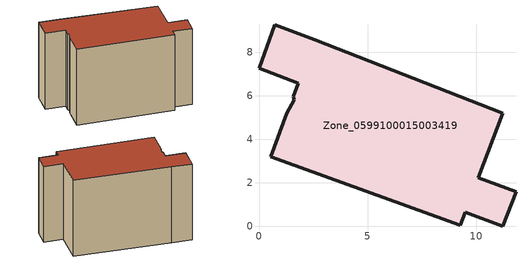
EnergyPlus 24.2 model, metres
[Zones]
Zone_0599100015003419
 floor ground (C_G): 1.28,5.19 1.63,5.81 1.58,5.96 1.81,6.58 0,7.27 0.73,9.27 2.57,8.57 11.21,5.2 10.09,2.23 11.82,1.58 11.22,0 9.49,0.65 9.26,0.04 0.53,3.2 z0.83
 wall outside (C_F): 0.53,3.2 9.26,0.04 9.49,0.65 11.22,0 11.82,1.58 10.09,2.23 11.21,5.2 2.57,8.57 0.73,9.27 0,7.27 1.81,6.58 1.58,5.96 1.63,5.81 1.28,5.19 0.53,3.2 z0.83:8.72
 roof outside (C_R): 1.63,5.81 1.28,5.19 0.53,3.2 9.26,0.04 9.49,0.65 11.22,0 11.82,1.58 10.09,2.23 11.21,5.2 2.57,8.57 0.73,9.27 0,7.27 1.81,6.58 1.58,5.96 z8.72
[BUILDING]
Pand.0599100015003419: North Axis=0; Terrain=City; Loads Convergence Tolerance Value=0.04; Temperature Convergence Tolerance Value=0.4; Solar Distribution=FullExterior; Maximum Number of Warmup Days=25; Minimum Number of Warmup Days=1
[Site:Location]
Rotterdam.The.Hague.AP_ZH_NLD Design_Conditions: Latitude=51.96; Longitude=4.45; Time Zone=1; Elevation=-4.5
[SITE:GROUNDTEMPERATURE:BUILDINGSURFACE]
18, 18, 18, 18, 18, 18, 18, 18, 18, 18, 18, 18
[MATERIAL] Thermal Absorptance=0.9; Solar Absorptance=0.7; Visible Absorptance=0.7
Name | Roughness | Thickness | Conductivity | Density | Specific Heat
G.TI.1965-1974 | MediumSmooth | 0.15 | 0.882353 | 540 | 1210
F.TI.1965-1974 | Rough | 0.3 | 0.697674 | 1920 | 840
R.TI.1965-1974 | MediumRough | 0.2 | 0.232558 | 1500 | 1000
[CONSTRUCTION]
C_G: G.TI.1965-1974
C_F: F.TI.1965-1974
C_R: R.TI.1965-1974
[ZONE]
Zone_0599100015003419: Type=1; Multiplier=1; Ceiling Height=Autocalculate; Volume=Autocalculate; Floor Area=autocalculate; Part of Total Floor Area=Yes
[ZONEINFILTRATION:DESIGNFLOWRATE]
Infil_Zone_0599100015003419: Zone or ZoneList or Space or SpaceList=Zone_0599100015003419; Schedule=AlwaysOn; Design Flow Rate Calculation Method=Flow/Area; Flow Rate per Floor Area=0.003; Constant Term Coefficient=1; Temperature Term Coefficient=0; Velocity Term Coefficient=0; Velocity Squared Term Coefficient=0
[HVACTEMPLATE:ZONE:IDEALLOADSAIRSYSTEM]
Zone_0599100015003419: Maximum Heating Supply Air Temperature=50; Minimum Cooling Supply Air Temperature=13; Maximum Heating Supply Air Humidity Ratio=0.0156; Minimum Cooling Supply Air Humidity Ratio=0.0077; Heating Limit=NoLimit; Cooling Limit=NoLimit; Dehumidification Control Type=ConstantSensibleHeatRatio; Cooling Sensible Heat Ratio=0.7; Dehumidification Setpoint=60; Humidification Control Type=None; Humidification Setpoint=30; Outdoor Air Method=None; Outdoor Air Flow Rate per Person=0.00944; Outdoor Air Flow Rate per Zone Floor Area=0; Outdoor Air Flow Rate per Zone=0; Demand Controlled Ventilation Type=None; Outdoor Air Economizer Type=NoEconomizer; Heat Recovery Type=None; Sensible Heat Recovery Effectiveness=0.7; Latent Heat Recovery Effectiveness=0.65
[ZONECONTROL:THERMOSTAT]
ThermostatControl_Zone_0599100015003419: Zone or ZoneList=Zone_0599100015003419; Control Type Schedule=DualSetpointControlType; Control 1=Thermostat_Zone_0599100015003419; Temperature Difference Between Cutout And Setpoint=0
[THERMOSTATSETPOINT:DUALSETPOINT]
Thermostat_Zone_0599100015003419: Heating Setpoint Temperature Schedule=HeatingSetpoint_Zone_0599100015003419; Cooling Setpoint Temperature Schedule=CoolingSetpoint_Zone_0599100015003419
[SCHEDULE:COMPACT]
HeatingSetpoint_Zone_0599100015003419: Through: 12/31, For: AllDays, Until: 24:00, 21
CoolingSetpoint_Zone_0599100015003419: Through: 12/31, For: AllDays, Until: 24:00, 24
DualSetpointControlType: Through: 12/31, For: AllDays, Until: 24:00, 4
AlwaysOn: Through: 12/31, For: AllDays, Until: 24:00, 1
